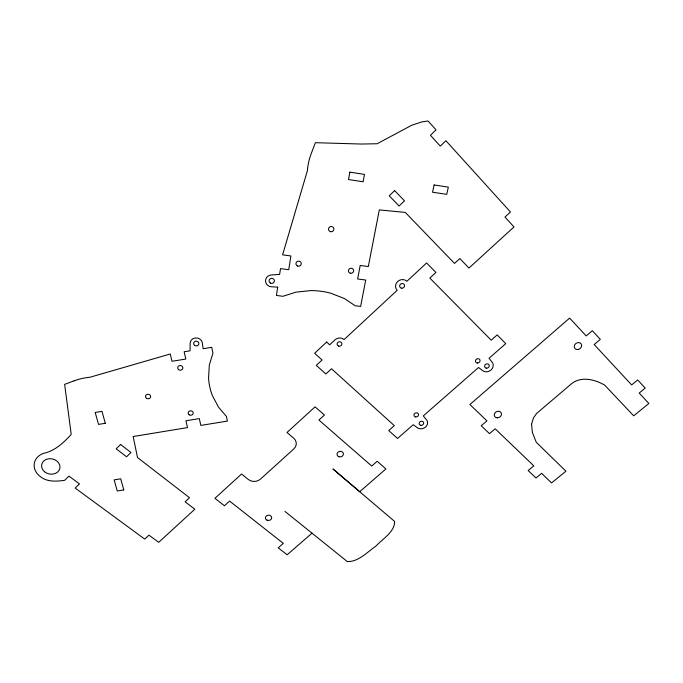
<?xml version="1.0" encoding="UTF-8"?>
<svg xmlns="http://www.w3.org/2000/svg" width="683" height="683" viewBox="0 0 683 683"><rect width="100%" height="100%" fill="white"/><g stroke="black" fill="none" stroke-linecap="round" stroke-linejoin="round"><path stroke-width="1.02" d="M312.011 533.175L287.133 554.801L278.229 547.834L283.325 543.378L229.608 501.1L224.468 505.779L214.94 498.325L241.551 474.011L248.356 479.5A8.606 7.393 -3.1 0 0 260.488 479.107L293.775 448.962A8.691 7.598 -6 0 0 293.75 438.213L286.997 432.484L315.068 406.837L324.425 415.033L318.91 420.045L371.731 466.054L377.187 461.281L385.912 468.931L359.702 491.717L332.928 468.948L394.603 521.411C394.885 531.775 382.54 538.947 376.009 546.007C367.403 551.958 358.353 562.075 347.28 561.554L284.982 511.422M74.114 380.824L64.629 384.367L71.152 433.91A4.38 3.705 12.5 0 1 71.006 434.67C63.468 442.815 54.777 451.036 43.533 453.367A16.708 13.856 11.6 0 0 40.288 476.563C47.084 482.189 56.501 481.447 64.629 480.328L68.94 476.128L79.476 483.905L75.173 488.063L144.694 539.083L148.962 535.148L158.695 542.319L194.809 509.228L185.119 501.783L189.524 497.719L137.514 457.55L133.159 436.539L187.509 427.592L185.913 420.779L199.299 418.594L200.845 425.415L227.405 421.087L226.406 416.399L218.475 407.153L212.379 395.559A69.879 63.306 -4.5 0 1 208.546 377.989L209.348 364.867L212.951 353.154L211.713 347.331L203.116 348.714L202.339 342.994A6.138 5.584 7.7 0 0 195.901 337.948A6.138 5.584 7.7 0 0 190.13 343.361L190.07 350.814L184.145 351.762L185.793 359.053L171.979 361.281L170.272 353.999L90.028 377.229A57.457 49.167 10.9 0 0 74.114 380.824M531.562 424.211L532.373 432.365L536.223 442.2L565.925 471.202L551.565 482.924L541.602 473.353L535.976 477.989L528.172 470.553L533.816 465.883L495.184 428.796L489.48 433.645L481.216 425.765L486.936 420.873L469.895 404.515L569.639 318.107L586.185 335.934L592.315 330.683L600.314 339.366L594.193 344.565L631.655 384.93L637.691 379.936L645.222 388.106L639.194 393.058L648.85 403.457L633.704 415.836L604.651 385.084C594.278 379.125 580.055 375.735 570.279 384.785L536.625 413.454L533.534 417.757L531.562 424.211M277.691 287.142L276.427 295.449L282.924 296.294L295.927 292.153L310.731 290.599A70.212 64.185 -8.9 0 1 330.905 293.263L344.369 298.522L355.16 305.728L360.633 306.436L365.712 280.047L357.644 278.963L360.197 265.448L368.316 266.558L379.321 209.903L405.301 212.422L454.536 263.425L459.855 258.541L468.973 268.052L513.983 226.944L504.976 217.057L510.474 212.003L445.897 140.715L440.304 146.119L430.444 135.302L436.053 129.847L428.045 121.002L422.034 121.864L411.926 125.151L377.127 143.746L361.307 144.036L315.384 142.696L311.311 153.359A62.366 60.147 -49.6 0 0 307.376 170.733L282.591 254.836L290.898 255.971L288.747 269.7L280.508 268.598L279.62 274.421L271.313 274.976A6.215 5.899 -1.2 0 0 265.516 280.875A6.215 5.899 -1.2 0 0 271.322 286.749L277.691 287.142M349.824 172.159L348.518 179.552L363.125 181.755L364.474 174.387L349.824 172.159M434.098 184.965L432.535 192.213L446.742 194.348L448.338 187.125L434.098 184.965M120.601 444.488L116.161 448.791L126.551 456.773L130.982 452.513L120.601 444.488M394.646 190.583L389.242 195.79L399.103 206.01L404.498 200.845L394.646 190.583M326.653 342.046L314.641 353.248L322.094 360.001L316.306 365.371L325.851 373.968L331.511 368.752L394.313 425.637L388.738 430.555L397.532 438.477L413.215 424.732L416.801 427.319A6.284 5.464 -19.1 0 0 425.552 427.071A6.284 5.464 -19.1 0 0 426.055 419.225L423.264 415.921L478.535 367.488L482.096 370.229A6.489 5.66 -27.5 0 0 490.983 370.024A6.489 5.66 -27.5 0 0 491.769 361.768L489.054 358.268L505.753 343.634L497.198 334.909L491.205 340.185L429.846 278.083L435.933 272.474L426.61 262.972L406.897 281.276A6.668 6.173 -27.5 0 0 397.685 281.473A6.668 6.173 -27.5 0 0 397.182 290.292L344.087 339.588A6.48 5.942 -13.7 0 0 335.02 339.827L329.658 344.813L326.653 342.046M123.785 489.916L117.263 490.983L114.146 479.884L120.703 478.809L123.785 489.916M105.302 423.289L98.54 424.391L95.185 412.455L101.98 411.345L105.302 423.289M267.01 520.156A3.142 2.638 -4.7 0 0 271.689 517.705A3.142 2.638 -4.7 0 0 266.951 515.58A3.142 2.638 -4.7 0 0 267.01 520.156M338.862 456.705A3.219 2.792 -10.9 0 0 343.421 453.725A3.219 2.792 -10.9 0 0 338.401 451.89A3.219 2.792 -10.9 0 0 338.862 456.705M194.612 345.367A2.612 2.382 7.7 0 0 198.838 344.001A2.612 2.382 7.7 0 0 195.338 341.304A2.612 2.382 7.7 0 0 194.612 345.367M44.617 471.808A9.263 7.684 11.6 0 0 59.78 468.623A9.263 7.684 11.6 0 0 47.938 458.916A9.263 7.684 11.6 0 0 44.617 471.808M146.469 398.223A2.578 2.262 9 0 0 150.627 396.96A2.578 2.262 9 0 0 147.169 394.364A2.578 2.262 9 0 0 146.469 398.223M178.613 369.614A2.595 2.331 7.8 0 0 182.822 368.333A2.595 2.331 7.8 0 0 179.373 365.653A2.595 2.331 7.8 0 0 178.613 369.614M189.259 414.837A2.527 2.228 4.4 0 0 193.204 413.241A2.527 2.228 4.4 0 0 189.601 410.995A2.527 2.228 4.4 0 0 189.259 414.837M477.511 362.997A2.39 2.1 -27.3 0 0 479.867 359.745A2.39 2.1 -27.3 0 0 475.855 359.77A2.39 2.1 -27.3 0 0 477.511 362.997M415.648 416.903A2.322 2.032 -19.1 0 0 418.483 414.197A2.322 2.032 -19.1 0 0 414.658 413.531A2.322 2.032 -19.1 0 0 415.648 416.903M401.706 288.2A2.493 2.305 -27.5 0 0 404.404 284.905A2.493 2.305 -27.5 0 0 400.212 284.487A2.493 2.305 -27.5 0 0 401.706 288.2M338.708 346.11A2.425 2.22 -13.7 0 0 341.876 343.472A2.425 2.22 -13.7 0 0 337.931 342.337A2.425 2.22 -13.7 0 0 338.708 346.11M486.68 368.154A2.382 2.083 -27.5 0 0 489.045 364.918A2.382 2.083 -27.5 0 0 485.05 364.935A2.382 2.083 -27.5 0 0 486.68 368.154M420.805 425.287A2.314 2.006 -19.1 0 0 423.631 422.598A2.314 2.006 -19.1 0 0 419.832 421.949A2.314 2.006 -19.1 0 0 420.805 425.287M350.464 273.251A2.638 2.501 -21.4 0 0 353.555 269.939A2.638 2.501 -21.4 0 0 349.124 269.128A2.638 2.501 -21.4 0 0 350.464 273.251M297.566 266.02A2.664 2.544 -8.4 0 0 301.229 263.314A2.664 2.544 -8.4 0 0 296.994 261.649A2.664 2.544 -8.4 0 0 297.566 266.02M330.623 231.691A2.698 2.612 -23.4 0 0 333.756 228.25A2.698 2.612 -23.4 0 0 329.215 227.388A2.698 2.612 -23.4 0 0 330.623 231.691M270.442 283.069A2.647 2.51 -1.2 0 0 274.387 280.841A2.647 2.51 -1.2 0 0 270.391 278.715A2.647 2.51 -1.2 0 0 270.442 283.069M497.198 417.791A3.722 3.176 -25.1 0 0 501.279 413.061A3.722 3.176 -25.1 0 0 495.107 412.703A3.722 3.176 -25.1 0 0 497.198 417.791M577.869 349.525A3.885 3.295 -33.6 0 0 581.182 343.942A3.885 3.295 -33.6 0 0 574.753 344.753A3.885 3.295 -33.6 0 0 577.869 349.525"/></g></svg>
